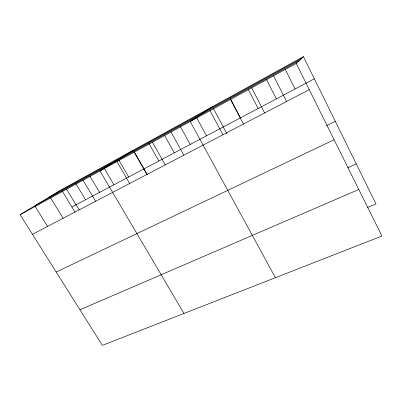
<?xml version="1.0" encoding="UTF-8"?>
<svg xmlns="http://www.w3.org/2000/svg" width="402" height="402" viewBox="0 0 402 402"><rect width="100%" height="100%" fill="white"/><g stroke="black" fill="none" stroke-linecap="round" stroke-linejoin="round"><path stroke-width="0.6" d="M296.249 63.446L381.9 236.054L102.359 345.373L20.1 214.688L296.249 63.446L303.44 56.627L375.986 203.94L367.483 207.472M212.402 106.686L190.211 121.525L275.42 277.697M133.082 150.298L99.987 170.935L183.98 313.454M20.1 214.688L61.38 189.729L303.44 56.627M48.979 197.226L301.329 58.627M35.004 205.678L298.902 60.933M71.883 207.005L314.359 78.797M32.446 234.306L309.244 89.641M326.514 125.695L335.328 121.384M56.195 272.028L334.102 139.74M347.765 167.745L356.272 163.91M79.953 309.776L358.79 189.488M35.15 206.447L47.562 226.401M50.647 197.96L63.119 218.271M62.335 191.297L75.068 212.246M66.601 189.221L79.134 209.904M75.958 183.835L85.546 199.784M83.043 180.217L95.631 201.281M89.927 176.182L99.55 192.377M104.229 168.277L113.917 184.779M118.932 160.222L128.655 176.986M116.937 161.654L129.635 183.508M134.414 152.082L147.162 174.352M134.002 151.901L147.142 174.85M149.041 143.66L158.855 161.021M152.428 142.213L165.227 164.91M164.448 135.152L174.317 152.845M171.021 132.032L183.86 155.172M180.297 126.469L190.191 144.449M196.553 117.5L206.497 135.831M210.025 110.671L222.939 134.745M213.281 108.329L226.748 133.524M230.452 98.862L240.461 117.871M230.507 99.455L243.446 124.027M251.677 87.857L264.642 112.952M248.129 89.169L258.154 108.515M266.295 79.159L276.355 98.892M273.576 75.862L286.566 101.495M285.289 69.456L295.083 88.988"/></g></svg>
